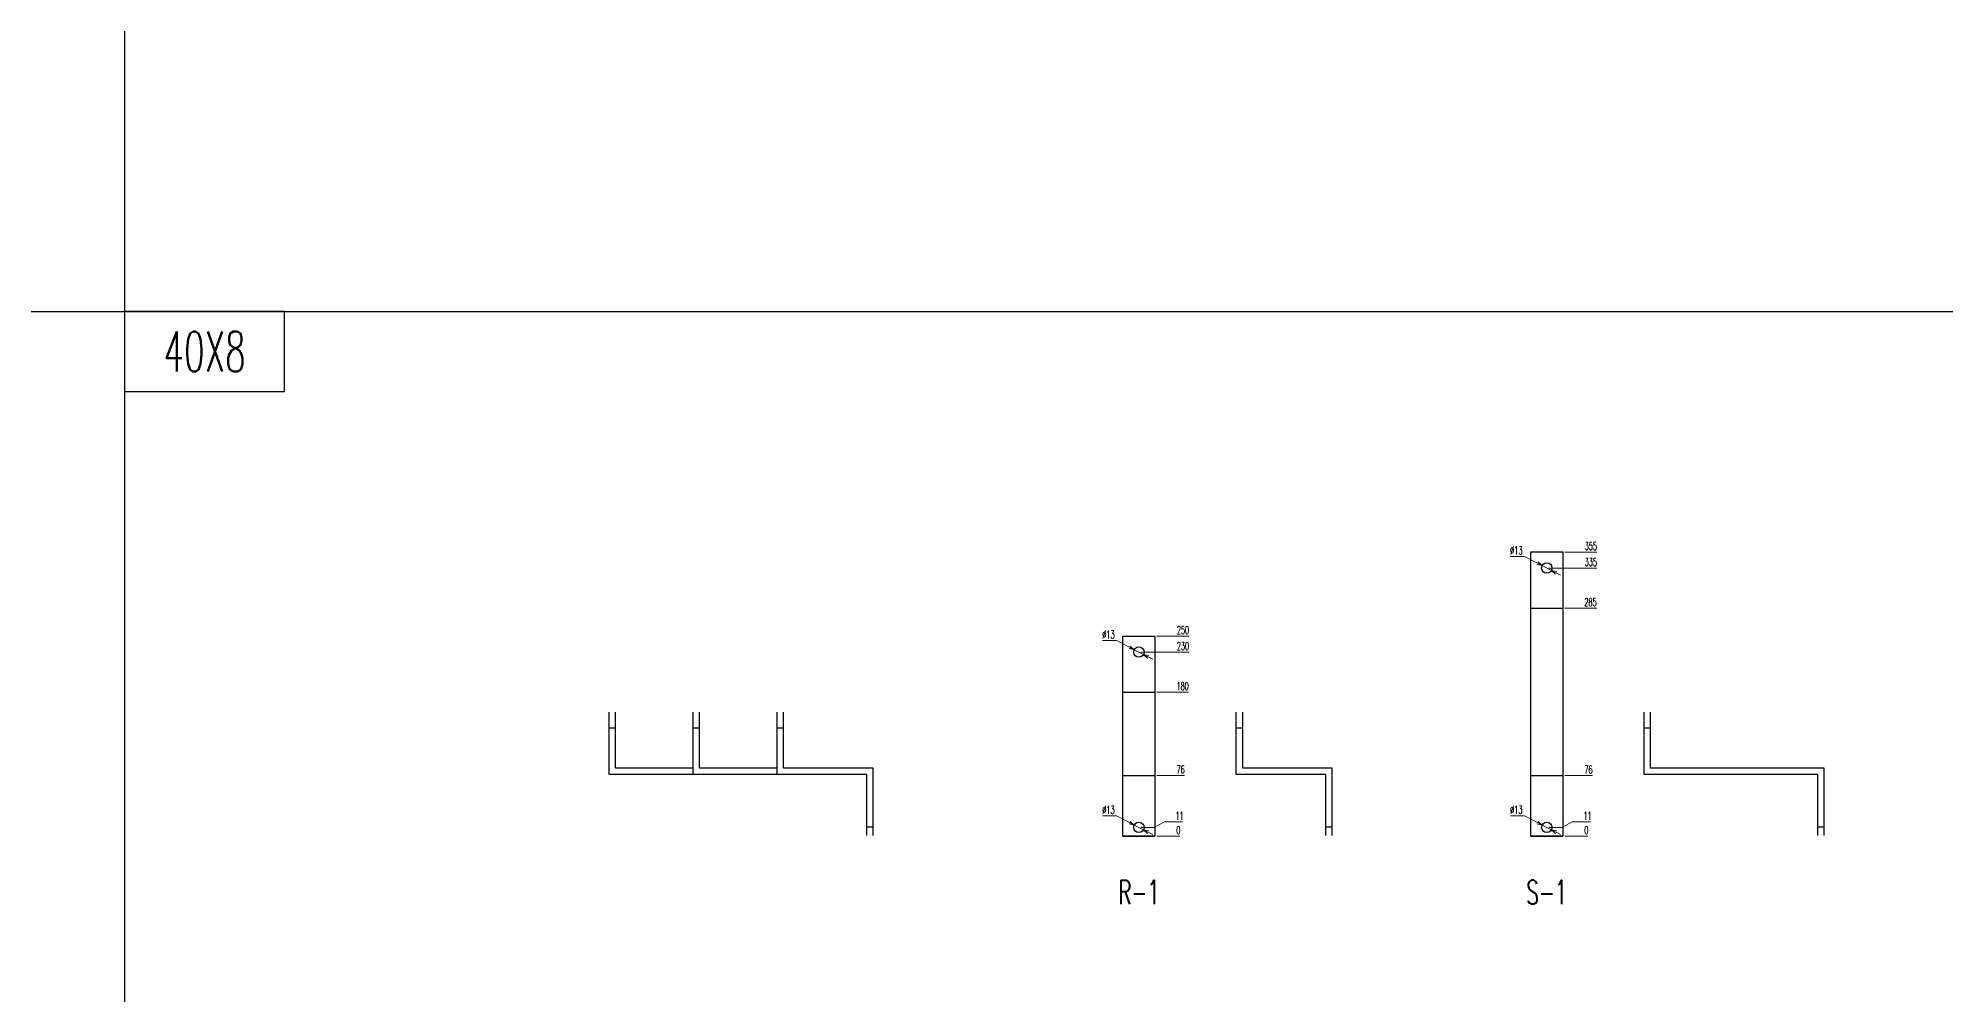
# Model space of a CAD drawing. Header units: millimetres. Extents: x 173893 to 258446, y -176540 to -123824.
# Drawn here: x 195701 to 198085, y -128862 to -127668 of the extents above; entities that cross this region are included whole.
import ezdxf
from ezdxf.enums import TextEntityAlignment as Align

# ---------------------------------------------------------------- set-up
doc = ezdxf.new("R2010")
doc.units = ezdxf.units.MM
doc.header["$LTSCALE"] = 3
doc.layers.add('@.DM. NÉT CHÍNH', color=7, linetype='Continuous')
doc.layers.add('@.VISIBLE', color=7, linetype='Continuous')
doc.styles.add('Ann_w01', font='romans.shx', dxfattribs={"width": 0.6, "bigfont": 'chineset.shx'})
doc.dimstyles.new('Dim 01_SC05', dxfattribs={"dimscale": 5, "dimtxt": 2, "dimasz": 1.3, "dimexe": 0.5, "dimexo": 0.5, "dimgap": 0.5, "dimtad": 1, "dimtoh": 1, "dimdec": 1, "dimzin": 12, "dimdsep": 46, "dimtxsty": 'Ann_w01', "dimblk": 'OPEN30', "dimcen": 1.5, "dimclrd": 6, "dimclre": 6, "dimclrt": 3, "dimadec": 1, "dimazin": 3, "dimtm": 1e-09, "dimtfac": 1, "dimtdec": 1, "dimtmove": 0, "dimatfit": 3, "dimldrblk": 'OPEN30', "dimfxl": 1, "dimtolj": 1, "dimlwd": 20, "dimlwe": 20, "dimarcsym": 0})

# ---------------------------------------------------------------- blocks, each defined once
blk = doc.blocks.new('*D2130')
at = {"layer": '@.DM. NÉT CHÍNH', "color": 6, "linetype": 'Continuous', "lineweight": 20, "transparency": 16777216}
blk.add_line((197099.2, -128664.4), (197128, -128664.4), dxfattribs=at)
at = {"layer": 'Defpoints', "color": 0, "linetype": 'Continuous', "transparency": 16777216}
for p in [(197076.7, -128664.4), (197096.7, -128664.4), (197121.5, -128664.4)]:
    blk.add_point(p, dxfattribs=at)
at = {"layer": '@.DM. NÉT CHÍNH', "color": 3, "linetype": 'Continuous', "transparency": 16777216, "insert": (197126, -128656.9), "char_height": 10, "attachment_point": 5, "style": 'Ann_w01'}
blk.add_mtext('\\A1;0', dxfattribs=at)
blk = doc.blocks.new('_Open30')
at = {"color": 0, "linetype": 'ByBlock', "lineweight": -2}
for p, q in [((-1, 0.27), (0, 0)), ((0, 0), (-1, -0.27)), ((0, 0), (-1, 0))]:
    blk.add_line(p, q, dxfattribs=at)
blk = doc.blocks.new('*D2131')
at = {"layer": '@.DM. NÉT CHÍNH', "color": 6, "linetype": 'Continuous', "lineweight": 20, "transparency": 16777216}
for p, q in [((197079.2, -128653.4), (197095.5, -128653.4)), ((197095.5, -128653.4), (197108.5, -128646.4)), ((197108.5, -128646.4), (197131.1, -128646.4))]:
    blk.add_line(p, q, dxfattribs=at)
at = {"layer": 'Defpoints', "color": 0, "linetype": 'Continuous', "transparency": 16777216}
for p in [(197076.7, -128653.4), (197121.5, -128646.4), (197076.7, -128664.4)]:
    blk.add_point(p, dxfattribs=at)
at = {"layer": '@.DM. NÉT CHÍNH', "color": 3, "linetype": 'Continuous', "transparency": 16777216, "insert": (197127.6, -128638.9), "char_height": 10, "attachment_point": 5, "style": 'Ann_w01'}
blk.add_mtext('\\A1;11', dxfattribs=at)
blk = doc.blocks.new('*D2132')
at = {"layer": '@.DM. NÉT CHÍNH', "color": 6, "linetype": 'Continuous', "lineweight": 20, "transparency": 16777216}
blk.add_line((197099.2, -128588.4), (197133.7, -128588.4), dxfattribs=at)
at = {"layer": 'Defpoints', "color": 0, "linetype": 'Continuous', "transparency": 16777216}
for p in [(197096.7, -128588.4), (197121.5, -128588.4), (197076.7, -128664.4)]:
    blk.add_point(p, dxfattribs=at)
at = {"layer": '@.DM. NÉT CHÍNH', "color": 3, "linetype": 'Continuous', "transparency": 16777216, "insert": (197128.8, -128580.9), "char_height": 10, "attachment_point": 5, "style": 'Ann_w01'}
blk.add_mtext('\\A1;76', dxfattribs=at)
blk = doc.blocks.new('*D2133')
at = {"layer": '@.DM. NÉT CHÍNH', "color": 6, "linetype": 'Continuous', "lineweight": 20, "transparency": 16777216}
blk.add_line((197099.2, -128484.4), (197138.6, -128484.4), dxfattribs=at)
at = {"layer": 'Defpoints', "color": 0, "linetype": 'Continuous', "transparency": 16777216}
for p in [(197096.7, -128484.4), (197121.5, -128484.4), (197076.7, -128664.4)]:
    blk.add_point(p, dxfattribs=at)
at = {"layer": '@.DM. NÉT CHÍNH', "color": 3, "linetype": 'Continuous', "transparency": 16777216, "insert": (197131.3, -128476.9), "char_height": 10, "attachment_point": 5, "style": 'Ann_w01'}
blk.add_mtext('\\A1;180', dxfattribs=at)
blk = doc.blocks.new('*D2134')
at = {"layer": '@.DM. NÉT CHÍNH', "color": 6, "linetype": 'Continuous', "lineweight": 20, "transparency": 16777216}
blk.add_line((197079.2, -128434.4), (197139.4, -128434.4), dxfattribs=at)
at = {"layer": 'Defpoints', "color": 0, "linetype": 'Continuous', "transparency": 16777216}
for p in [(197076.7, -128434.4), (197121.5, -128434.4), (197076.7, -128664.4)]:
    blk.add_point(p, dxfattribs=at)
at = {"layer": '@.DM. NÉT CHÍNH', "color": 3, "linetype": 'Continuous', "transparency": 16777216, "insert": (197131.7, -128426.9), "char_height": 10, "attachment_point": 5, "style": 'Ann_w01'}
blk.add_mtext('\\A1;230', dxfattribs=at)
blk = doc.blocks.new('*D2135')
at = {"layer": '@.DM. NÉT CHÍNH', "color": 6, "linetype": 'Continuous', "lineweight": 20, "transparency": 16777216}
blk.add_line((197099.2, -128414.4), (197139.4, -128414.4), dxfattribs=at)
at = {"layer": 'Defpoints', "color": 0, "linetype": 'Continuous', "transparency": 16777216}
for p in [(197096.7, -128414.4), (197121.5, -128414.4), (197076.7, -128664.4)]:
    blk.add_point(p, dxfattribs=at)
at = {"layer": '@.DM. NÉT CHÍNH', "color": 3, "linetype": 'Continuous', "transparency": 16777216, "insert": (197131.7, -128406.9), "char_height": 10, "attachment_point": 5, "style": 'Ann_w01'}
blk.add_mtext('\\A1;250', dxfattribs=at)
blk = doc.blocks.new('*D2136')
at = {"layer": '@.DM. NÉT CHÍNH', "color": 6, "linetype": 'Continuous', "lineweight": 20, "transparency": 16777216}
for p, q in [((197031.1, -128419.9), (197048.7, -128419.9)), ((197048.7, -128419.9), (197065.1, -128428.4)), ((197082.5, -128437.4), (197070.9, -128431.4)), ((197088.2, -128440.4), (197094, -128443.3))]:
    blk.add_line(p, q, dxfattribs=at)
at = {"layer": 'Defpoints', "color": 0, "linetype": 'Continuous', "transparency": 16777216}
for p in [(197070.9, -128431.4), (197082.5, -128437.4)]:
    blk.add_point(p, dxfattribs=at)
at = {"layer": '@.DM. NÉT CHÍNH', "color": 6, "linetype": 'Continuous', "lineweight": 20, "transparency": 16777216, "xscale": 6.5, "yscale": 6.5, "zscale": 6.5}
for p, rotation in [((197070.9, -128431.4), 332.640897404715), ((197082.5, -128437.4), 152.6408974047149)]:
    blk.add_blockref('_Open30', p, dxfattribs=dict(at, rotation=rotation))
at = {"layer": '@.DM. NÉT CHÍNH', "color": 3, "linetype": 'Continuous', "transparency": 16777216, "insert": (197038.6, -128412.4), "char_height": 10, "attachment_point": 5, "style": 'Ann_w01'}
blk.add_mtext('\\A1;∅13', dxfattribs=at)
blk = doc.blocks.new('*D2137')
at = {"layer": '@.DM. NÉT CHÍNH', "color": 6, "linetype": 'Continuous', "lineweight": 20, "transparency": 16777216}
for p, q in [((197031.1, -128638.9), (197048.7, -128638.9)), ((197048.7, -128638.9), (197065.1, -128647.4)), ((197082.5, -128656.4), (197070.9, -128650.4)), ((197088.2, -128659.4), (197094, -128662.3))]:
    blk.add_line(p, q, dxfattribs=at)
at = {"layer": 'Defpoints', "color": 0, "linetype": 'Continuous', "transparency": 16777216}
for p in [(197070.9, -128650.4), (197082.5, -128656.4)]:
    blk.add_point(p, dxfattribs=at)
at = {"layer": '@.DM. NÉT CHÍNH', "color": 6, "linetype": 'Continuous', "lineweight": 20, "transparency": 16777216, "xscale": 6.5, "yscale": 6.5, "zscale": 6.5}
for p, rotation in [((197070.9, -128650.4), 332.640897404705), ((197082.5, -128656.4), 152.640897404705)]:
    blk.add_blockref('_Open30', p, dxfattribs=dict(at, rotation=rotation))
at = {"layer": '@.DM. NÉT CHÍNH', "color": 3, "linetype": 'Continuous', "transparency": 16777216, "insert": (197038.6, -128631.4), "char_height": 10, "attachment_point": 5, "style": 'Ann_w01'}
blk.add_mtext('\\A1;∅13', dxfattribs=at)
blk = doc.blocks.new('*D2145')
at = {"layer": '@.VISIBLE', "color": 6, "lineweight": 20, "transparency": 16777216}
blk.add_line((197609, -128664.4), (197637.8, -128664.4), dxfattribs=at)
at = {"layer": 'Defpoints', "color": 0, "transparency": 16777216}
for p in [(197586.5, -128664.4), (197606.5, -128664.4), (197631.3, -128664.4)]:
    blk.add_point(p, dxfattribs=at)
at = {"layer": '@.VISIBLE', "color": 3, "transparency": 16777216, "insert": (197635.8, -128656.9), "char_height": 10, "attachment_point": 5, "style": 'Ann_w01'}
blk.add_mtext('\\A1;0', dxfattribs=at)
blk = doc.blocks.new('*D2138')
at = {"layer": '@.VISIBLE', "color": 6, "lineweight": 20, "transparency": 16777216}
for p, q in [((197589, -128653.4), (197605.3, -128653.4)), ((197605.3, -128653.4), (197618.3, -128646.4)), ((197618.3, -128646.4), (197640.9, -128646.4))]:
    blk.add_line(p, q, dxfattribs=at)
at = {"layer": 'Defpoints', "color": 0, "transparency": 16777216}
for p in [(197586.5, -128653.4), (197631.3, -128646.4), (197586.5, -128664.4)]:
    blk.add_point(p, dxfattribs=at)
at = {"layer": '@.VISIBLE', "color": 3, "transparency": 16777216, "insert": (197637.4, -128638.9), "char_height": 10, "attachment_point": 5, "style": 'Ann_w01'}
blk.add_mtext('\\A1;11', dxfattribs=at)
blk = doc.blocks.new('*D2139')
at = {"layer": '@.VISIBLE', "color": 6, "lineweight": 20, "transparency": 16777216}
blk.add_line((197609, -128588.4), (197643.5, -128588.4), dxfattribs=at)
at = {"layer": 'Defpoints', "color": 0, "transparency": 16777216}
for p in [(197606.5, -128588.4), (197631.3, -128588.4), (197586.5, -128664.4)]:
    blk.add_point(p, dxfattribs=at)
at = {"layer": '@.VISIBLE', "color": 3, "transparency": 16777216, "insert": (197638.6, -128580.9), "char_height": 10, "attachment_point": 5, "style": 'Ann_w01'}
blk.add_mtext('\\A1;76', dxfattribs=at)
blk = doc.blocks.new('*D2140')
at = {"layer": '@.VISIBLE', "color": 6, "lineweight": 20, "transparency": 16777216}
blk.add_line((197609, -128379.4), (197648.8, -128379.4), dxfattribs=at)
at = {"layer": 'Defpoints', "color": 0, "transparency": 16777216}
for p in [(197606.5, -128379.4), (197630.9, -128379.4), (197586.5, -128664.4)]:
    blk.add_point(p, dxfattribs=at)
at = {"layer": '@.VISIBLE', "color": 3, "transparency": 16777216, "insert": (197641.1, -128371.9), "char_height": 10, "attachment_point": 5, "style": 'Ann_w01'}
blk.add_mtext('\\A1;285', dxfattribs=at)
blk = doc.blocks.new('*D2141')
at = {"layer": '@.VISIBLE', "color": 6, "lineweight": 20, "transparency": 16777216}
blk.add_line((197589, -128329.4), (197649.2, -128329.4), dxfattribs=at)
at = {"layer": 'Defpoints', "color": 0, "transparency": 16777216}
for p in [(197586.5, -128329.4), (197631.3, -128329.4), (197586.5, -128664.4)]:
    blk.add_point(p, dxfattribs=at)
at = {"layer": '@.VISIBLE', "color": 3, "transparency": 16777216, "insert": (197641.5, -128321.9), "char_height": 10, "attachment_point": 5, "style": 'Ann_w01'}
blk.add_mtext('\\A1;335', dxfattribs=at)
blk = doc.blocks.new('*D2142')
at = {"layer": '@.VISIBLE', "color": 6, "lineweight": 20, "transparency": 16777216}
blk.add_line((197609, -128309.4), (197649.2, -128309.4), dxfattribs=at)
at = {"layer": 'Defpoints', "color": 0, "transparency": 16777216}
for p in [(197606.5, -128309.4), (197631.3, -128309.4), (197586.5, -128664.4)]:
    blk.add_point(p, dxfattribs=at)
at = {"layer": '@.VISIBLE', "color": 3, "transparency": 16777216, "insert": (197641.5, -128301.9), "char_height": 10, "attachment_point": 5, "style": 'Ann_w01'}
blk.add_mtext('\\A1;355', dxfattribs=at)
blk = doc.blocks.new('*D2143')
at = {"layer": '@.VISIBLE', "color": 6, "lineweight": 20, "transparency": 16777216}
for p, q in [((197540.9, -128314.9), (197558.5, -128314.9)), ((197558.5, -128314.9), (197574.9, -128323.4)), ((197592.3, -128332.4), (197580.7, -128326.4)), ((197598, -128335.4), (197603.8, -128338.3))]:
    blk.add_line(p, q, dxfattribs=at)
at = {"layer": 'Defpoints', "color": 0, "transparency": 16777216}
for p in [(197580.7, -128326.4), (197592.3, -128332.4)]:
    blk.add_point(p, dxfattribs=at)
at = {"layer": '@.VISIBLE', "color": 6, "lineweight": 20, "transparency": 16777216, "xscale": 6.5, "yscale": 6.5, "zscale": 6.5}
for p, rotation in [((197580.7, -128326.4), 332.640897404546), ((197592.3, -128332.4), 152.640897404546)]:
    blk.add_blockref('_Open30', p, dxfattribs=dict(at, rotation=rotation))
at = {"layer": '@.VISIBLE', "color": 3, "transparency": 16777216, "insert": (197548.4, -128307.4), "char_height": 10, "attachment_point": 5, "style": 'Ann_w01'}
blk.add_mtext('\\A1;∅13', dxfattribs=at)
blk = doc.blocks.new('*D2144')
at = {"layer": '@.VISIBLE', "color": 6, "lineweight": 20, "transparency": 16777216}
for p, q in [((197540.9, -128638.9), (197558.5, -128638.9)), ((197558.5, -128638.9), (197574.9, -128647.4)), ((197592.3, -128656.4), (197580.7, -128650.4)), ((197598, -128659.4), (197603.8, -128662.3))]:
    blk.add_line(p, q, dxfattribs=at)
at = {"layer": 'Defpoints', "color": 0, "transparency": 16777216}
for p in [(197580.7, -128650.4), (197592.3, -128656.4)]:
    blk.add_point(p, dxfattribs=at)
at = {"layer": '@.VISIBLE', "color": 6, "lineweight": 20, "transparency": 16777216, "xscale": 6.5, "yscale": 6.5, "zscale": 6.5}
for p, rotation in [((197580.7, -128650.4), 332.6408974050607), ((197592.3, -128656.4), 152.6408974050607)]:
    blk.add_blockref('_Open30', p, dxfattribs=dict(at, rotation=rotation))
at = {"layer": '@.VISIBLE', "color": 3, "transparency": 16777216, "insert": (197548.4, -128631.4), "char_height": 10, "attachment_point": 5, "style": 'Ann_w01'}
blk.add_mtext('\\A1;∅13', dxfattribs=at)

msp = doc.modelspace()

# ---------------------------------------------------------------- linework, layer by layer
msp.add_lwpolyline([(195808.93, -128109.08), (196008.93, -128109.08), (196008.93, -128009.08), (195808.93, -128009.08)], close=True)
at = {"layer": '@.DM. NÉT CHÍNH', "linetype": 'Continuous'}
for p, q in [((195808.93, -124247.34), (195808.93, -137826.43)), ((191169.37, -128009.08), (195808.93, -128009.08)), ((195808.93, -128009.08), (201737.57, -128009.08)), ((196422.47, -128529.27), (196414.47, -128529.27)), ((196527.47, -128529.27), (196519.47, -128529.27)), ((196632.47, -128529.27), (196624.47, -128529.27)), ((197206.38, -128529.27), (197198.38, -128529.27)), ((196736.47, -128652.47), (196744.47, -128652.47)), ((197310.38, -128652.47), (197318.38, -128652.47))]:
    msp.add_line(p, q, dxfattribs=at)
at = {"layer": '@.DM. NÉT CHÍNH', "color": 1, "linetype": 'Continuous'}
msp.add_line((197056.68, -128664.38), (197096.68, -128664.38), dxfattribs=at)
for points in [[(197056.68, -128664.38), (197056.68, -128414.38), (197096.68, -128414.38), (197096.68, -128664.38)], [(197056.68, -128664.38), (197056.68, -128484.38), (197096.68, -128484.38), (197096.68, -128664.38)], [(197056.68, -128664.38), (197056.68, -128588.38), (197096.68, -128588.38), (197096.68, -128664.38)]]:
    msp.add_lwpolyline(points, close=True, dxfattribs=at)
for points in [[(196736.47, -128663.47), (196736.47, -128587.27), (196624.47, -128587.27), (196624.47, -128560.01), (196624.47, -128509.27)], [(196744.47, -128663.47), (196744.47, -128579.27), (196632.47, -128579.27), (196632.47, -128560.01), (196632.47, -128509.27)], [(197310.38, -128663.47), (197310.38, -128587.27), (197198.38, -128587.27), (197198.38, -128560.01), (197198.38, -128509.27)], [(197318.38, -128663.47), (197318.38, -128579.27), (197206.38, -128579.27), (197206.38, -128560.01), (197206.38, -128509.27)]]:
    msp.add_lwpolyline(points, dxfattribs=at)
for centre in [(197076.68, -128434.38), (197076.68, -128653.38)]:
    msp.add_circle(centre, 6.5, dxfattribs=at)
at = {"layer": '@.VISIBLE', "color": 2}
for p, q in [((197716.18, -128529.27), (197708.18, -128529.27)), ((197925.18, -128652.47), (197933.18, -128652.47)), ((197566.48, -128664.38), (197606.48, -128664.38))]:
    msp.add_line(p, q, dxfattribs=at)
for points in [[(197566.48, -128664.38), (197566.48, -128309.38), (197606.48, -128309.38), (197606.48, -128664.38)], [(197566.48, -128664.38), (197566.48, -128379.38), (197606.48, -128379.38), (197606.48, -128664.38)], [(197566.48, -128664.38), (197566.48, -128588.38), (197606.48, -128588.38), (197606.48, -128664.38)]]:
    msp.add_lwpolyline(points, close=True, dxfattribs=at)
at = {"layer": '@.VISIBLE', "color": 4}
for points in [[(196519.47, -128587.27), (196414.47, -128587.27), (196414.47, -128509.27)], [(196519.47, -128579.27), (196422.47, -128579.27), (196422.47, -128509.27)]]:
    msp.add_lwpolyline(points, dxfattribs=at)
at = {"layer": '@.VISIBLE', "color": 2}
for points in [[(196624.47, -128587.27), (196519.47, -128587.27), (196519.47, -128509.27)], [(196624.47, -128579.27), (196527.47, -128579.27), (196527.47, -128509.27)], [(197925.18, -128663.47), (197925.18, -128587.27), (197708.18, -128587.27), (197708.18, -128560.01), (197708.18, -128509.27)], [(197933.18, -128663.47), (197933.18, -128579.27), (197716.18, -128579.27), (197716.18, -128560.01), (197716.18, -128509.27)]]:
    msp.add_lwpolyline(points, dxfattribs=at)
for centre in [(197586.48, -128329.38), (197586.48, -128653.38)]:
    msp.add_circle(centre, 6.5, dxfattribs=at)

# ---------------------------------------------------------------- texts
at = {"color": 1, "style": 'Ann_w01', "width": 0.6}
msp.add_text('40X8', height=50, dxfattribs=at).set_placement((195908.93, -128059.08), align=Align.MIDDLE_CENTER)
at = {"style": 'Ann_w01', "width": 0.6}
for s, p in [('R-1', (197076.68, -128734.38)), ('S-1', (197586.48, -128734.38))]:
    msp.add_text(s, height=30, dxfattribs=at).set_placement(p, align=Align.MIDDLE_CENTER)

# ---------------------------------------------------------------- dimensions: what is measured, and where the dimension line sits
at = {"layer": '@.DM. NÉT CHÍNH', "linetype": 'Continuous'}
for p1, p2, picture, middle in [((197082.45, -128437.37), (197070.91, -128431.39), '*D2136', (197038.63, -128419.9)), ((197082.45, -128656.37), (197070.91, -128650.39), '*D2137', (197038.63, -128638.9))]:
    dim = msp.add_diameter_dim_2p(p1=p1, p2=p2, dimstyle='Dim 01_SC05', dxfattribs=at)
    dim.commit()
    dim.dimension.update_dxf_attribs({"geometry": picture, "text_midpoint": middle, "dimtype": 163})
for feature_location, offset, origin, picture, middle in [((197096.68, -128414.38), (24.81, 0), (197076.68, -128664.38), '*D2135', (197131.7, -128406.88)), ((197076.68, -128434.38), (44.81, 0), (197076.68, -128664.38), '*D2134', (197131.7, -128426.88)), ((197096.68, -128484.38), (24.81, 0), (197076.68, -128664.38), '*D2133', (197131.27, -128476.88)), ((197096.68, -128588.38), (24.81, 0), (197076.68, -128664.38), '*D2132', (197128.84, -128580.88)), ((197076.68, -128653.38), (44.81, 7.01), (197076.68, -128664.38), '*D2131', (197127.56, -128638.87)), ((197096.68085315, -128664.37862249), (24.80586327, 0), (197076.68085315, -128664.37862249), '*D2130', (197125.98671641, -128656.87862249))]:
    dim = msp.add_ordinate_dim(feature_location=feature_location, offset=offset, dtype=0, origin=origin, dimstyle='Dim 01_SC05', dxfattribs=at)
    dim.commit()
    dim.dimension.update_dxf_attribs({"geometry": picture, "text_midpoint": middle})
at = {"layer": '@.VISIBLE', "color": 2}
for feature_location, offset, origin, picture, middle in [((197606.48, -128309.38), (24.81, 0), (197586.48, -128664.38), '*D2142', (197641.5, -128301.88)), ((197586.48, -128329.38), (44.81, 0), (197586.48, -128664.38), '*D2141', (197641.5, -128321.88)), ((197606.48, -128379.38), (24.38, 0), (197586.48, -128664.38), '*D2140', (197641.07, -128371.88)), ((197606.48, -128588.38), (24.81, 0), (197586.48, -128664.38), '*D2139', (197638.64, -128580.88)), ((197586.48, -128653.38), (44.81, 7.01), (197586.48, -128664.38), '*D2138', (197637.36, -128638.87)), ((197606.47899998, -128664.37862249), (24.80586327, 0), (197586.47899998, -128664.37862249), '*D2145', (197635.78486324, -128656.87862249))]:
    dim = msp.add_ordinate_dim(feature_location=feature_location, offset=offset, dtype=0, origin=origin, dimstyle='Dim 01_SC05', dxfattribs=at)
    dim.commit()
    dim.dimension.update_dxf_attribs({"geometry": picture, "text_midpoint": middle})
for p1, p2, picture, middle in [((197592.25, -128332.37), (197580.71, -128326.39), '*D2143', (197548.43, -128314.9)), ((197592.25, -128656.37), (197580.71, -128650.39), '*D2144', (197548.43, -128638.9))]:
    dim = msp.add_diameter_dim_2p(p1=p1, p2=p2, dimstyle='Dim 01_SC05', dxfattribs=at)
    dim.commit()
    dim.dimension.update_dxf_attribs({"geometry": picture, "text_midpoint": middle, "dimtype": 163})

doc.saveas('drawing.dxf')
